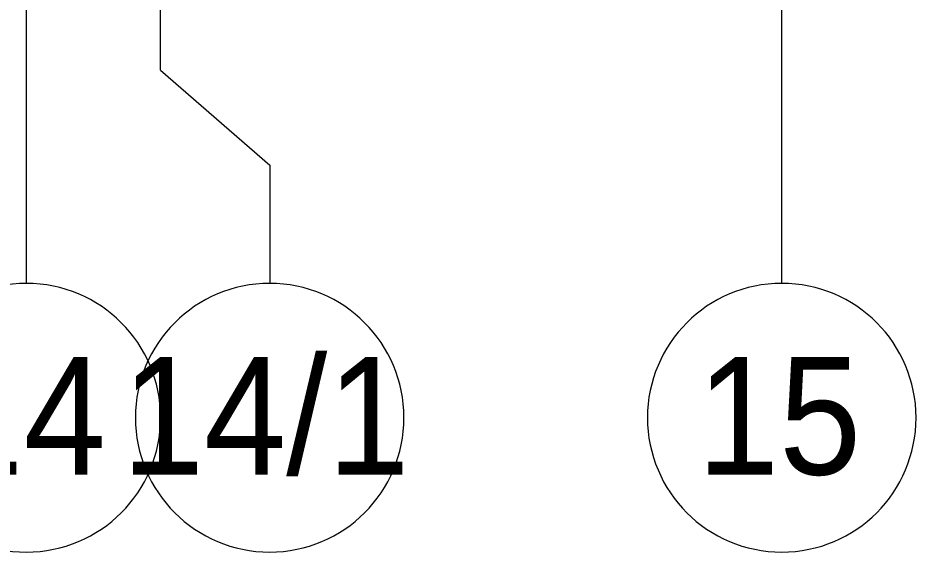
# Model space of a CAD drawing. Header units: millimetres. Extents: x -164500 to 426394, y -23753 to 102118.
# Drawn here: x 196382 to 201732, y 71033 to 74214 of the extents above; entities that cross this region are included whole.
import ezdxf

# ---------------------------------------------------------------- set-up
doc = ezdxf.new("R2010")
doc.units = ezdxf.units.MM
doc.layers.add('Оси', color=7, linetype='Continuous', lineweight=9)
doc.layers.add('Оси-1', color=7, linetype='Continuous', lineweight=20)
doc.styles.add('Arial', font='arial.ttf', dxfattribs={"width": 0.9, "height": 700})

# ---------------------------------------------------------------- blocks, each defined once
blk = doc.blocks.new('Ось сетки - D8-29747960-Объем проектирования 2 этажа')
at = {"layer": 'Оси-1'}
for start, end in [(360, 180), (180, 360)]:
    blk.add_arc((0, 0), 4, start, end, dxfattribs=at)
blk = doc.blocks.new('2floor')
at = {"layer": 'Оси'}
for p, q in [((197232.1, -636.3), (197232.1, 4363.7)), ((196432.1, -1906.3), (196432.1, 3093.7)), ((200932.1, -1906.3), (200932.1, 3093.7)), ((197232.1, -636.3), (197881.8, -1202.4)), ((197881.8, -1202.4), (197881.8, -1906.3))]:
    blk.add_line(p, q, dxfattribs=at)
at = {"layer": 'Оси-1', "xscale": 199.9999999999999, "yscale": 199.9999999999999, "zscale": 199.9999999999999}
for p in [(196432.1, -2706.3), (197881.8, -2706.3), (200932.1, -2706.3)]:
    blk.add_blockref('Ось сетки - D8-29747960-Объем проектирования 2 этажа', p, dxfattribs=at)
at = {"layer": 'Оси', "char_height": 700, "attachment_point": 1, "style": 'Arial'}
for s, insert, width in [('14', (195926.9, -2345), 1212.151), ('14/1', (197001.3, -2345), 2121.265), ('15', (200426.9, -2345), 1212.151)]:
    blk.add_mtext(s, dxfattribs=dict(at, insert=insert, width=width))

msp = doc.modelspace()

# ---------------------------------------------------------------- block references
msp.add_blockref('2floor', (0, 74539.358))

doc.saveas('drawing.dxf')
